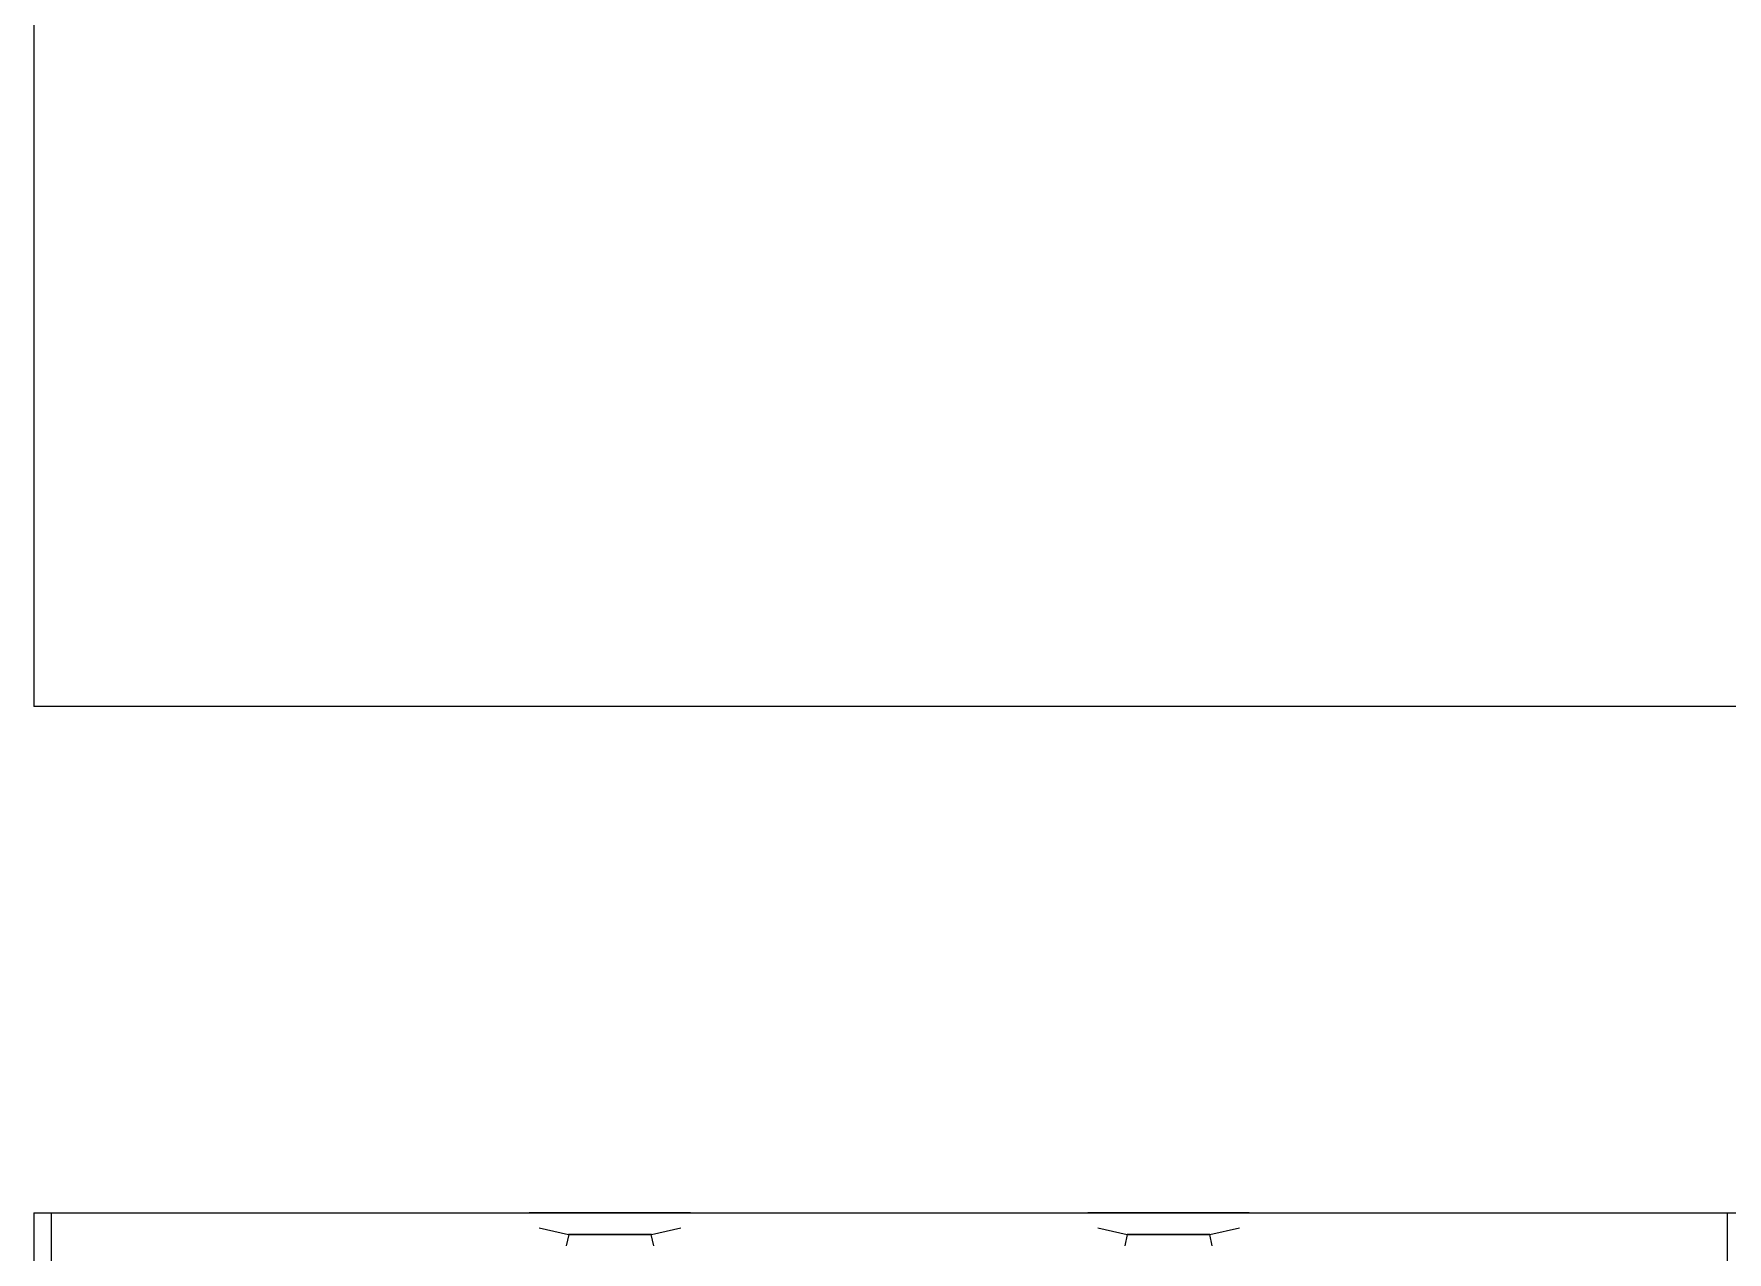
# Model space of a CAD drawing. Extents: x 338 to 7662, y 1527 to 4803.
# Drawn here: x 3755.5 to 3779.75, y 3158.69 to 3176.13 of the extents above; entities that cross this region are included whole.
import ezdxf

# ---------------------------------------------------------------- set-up
doc = ezdxf.new("R2010")
doc.units = 0
doc.header["$LTSCALE"] = 96
doc.header["$MEASUREMENT"] = 0
doc.layers.add('A-FLOR-PFIX', color=2, linetype='CONTINUOUS')
doc.layers.add('A-WALL-FULL', color=6, linetype='CONTINUOUS')

msp = doc.modelspace()

# ---------------------------------------------------------------- linework, layer by layer
at = {"layer": 'A-FLOR-PFIX'}
for p, q in [((3755.75, 3159.25), (3755.75, 3135.25)), ((3755.75, 3159.25), (3779.75, 3159.25)), ((3764.90624, 3159.25), (3762.59376, 3159.25)), ((3762.59376, 3159.25), (3764.90624, 3159.25)), ((3762.59376, 3159.25), (3764.90624, 3159.25)), ((3764.90624, 3159.25), (3762.59376, 3159.25)), ((3770.59376, 3159.25), (3772.90624, 3159.25)), ((3772.90624, 3159.25), (3770.59376, 3159.25)), ((3772.90624, 3159.25), (3770.59376, 3159.25)), ((3770.59376, 3159.25), (3772.90624, 3159.25)), ((3779.75, 3159.25), (3779.75, 3135.25)), ((3779.75, 3159.25), (3779.75, 3135.25)), ((3762.73578, 3159.03621), (3763.15625, 3158.9375)), ((3763.12784, 3158.7785), (3763.16443, 3158.9375)), ((3763.15625, 3158.9375), (3764.34375, 3158.9375)), ((3764.34375, 3158.9375), (3763.15625, 3158.9375)), ((3764.34375, 3158.9375), (3763.15625, 3158.9375)), ((3763.15625, 3158.9375), (3764.34375, 3158.9375)), ((3764.33557, 3158.9375), (3764.37216, 3158.7785)), ((3764.34375, 3158.9375), (3764.76422, 3159.03621)), ((3770.73578, 3159.03621), (3771.15625, 3158.9375)), ((3771.12784, 3158.7785), (3771.16443, 3158.9375)), ((3772.34375, 3158.9375), (3771.15625, 3158.9375)), ((3771.15625, 3158.9375), (3772.34375, 3158.9375)), ((3771.15625, 3158.9375), (3772.34375, 3158.9375)), ((3772.34375, 3158.9375), (3771.15625, 3158.9375)), ((3772.33557, 3158.9375), (3772.37216, 3158.7785)), ((3772.34375, 3158.9375), (3772.76422, 3159.03621))]:
    msp.add_line(p, q, dxfattribs=at)
at = {"layer": 'A-WALL-FULL'}
for p, q in [((3755.5, 3223.75), (3755.5, 3166.5)), ((3818.625, 3166.5), (3755.5, 3166.5)), ((3755.5, 3159.25), (3813.75, 3159.25)), ((3755.5, 3159.25), (3755.5, 3087.25))]:
    msp.add_line(p, q, dxfattribs=at)

doc.saveas('drawing.dxf')
